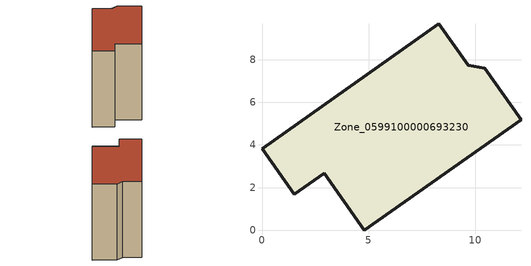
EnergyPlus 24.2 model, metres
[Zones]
Zone_0599100000693230
 floor ground (C_G): 2.91,2.66 1.51,1.68 0,3.83 8.3,9.68 9.67,7.74 10.45,7.6 12.16,5.18 4.79,0 z0
 wall outside (C_F): 1.51,1.68 2.91,2.66 4.79,0 12.16,5.18 10.45,7.6 9.67,7.74 8.3,9.68 0,3.83 1.51,1.68 z0:10.38
 roof outside (C_R): 2.91,2.66 4.79,0 12.16,5.18 10.45,7.6 9.67,7.74 8.3,9.68 0,3.83 1.51,1.68 z10.38
[BUILDING]
Pand.0599100000693230: North Axis=0; Terrain=City; Loads Convergence Tolerance Value=0.04; Temperature Convergence Tolerance Value=0.4; Solar Distribution=FullExterior; Maximum Number of Warmup Days=25; Minimum Number of Warmup Days=1
[Site:Location]
Rotterdam.The.Hague.AP_ZH_NLD Design_Conditions: Latitude=51.96; Longitude=4.45; Time Zone=1; Elevation=-4.5
[SITE:GROUNDTEMPERATURE:BUILDINGSURFACE]
18, 18, 18, 18, 18, 18, 18, 18, 18, 18, 18, 18
[MATERIAL] Thermal Absorptance=0.9; Solar Absorptance=0.7; Visible Absorptance=0.7
Name | Roughness | Thickness | Conductivity | Density | Specific Heat
G.TI.1946 | MediumSmooth | 0.15 | 1 | 540 | 1210
F.TI.1946 | Rough | 0.3 | 0.857143 | 1920 | 840
R.TI.1946 | MediumRough | 0.2 | 0.1 | 1500 | 1000
[CONSTRUCTION]
C_G: G.TI.1946
C_F: F.TI.1946
C_R: R.TI.1946
[ZONE]
Zone_0599100000693230: Type=1; Multiplier=1; Ceiling Height=Autocalculate; Volume=Autocalculate; Floor Area=autocalculate; Part of Total Floor Area=Yes
[ZONEINFILTRATION:DESIGNFLOWRATE]
Infil_Zone_0599100000693230: Zone or ZoneList or Space or SpaceList=Zone_0599100000693230; Schedule=AlwaysOn; Design Flow Rate Calculation Method=Flow/Area; Flow Rate per Floor Area=0.003; Constant Term Coefficient=1; Temperature Term Coefficient=0; Velocity Term Coefficient=0; Velocity Squared Term Coefficient=0
[HVACTEMPLATE:ZONE:IDEALLOADSAIRSYSTEM]
Zone_0599100000693230: Maximum Heating Supply Air Temperature=50; Minimum Cooling Supply Air Temperature=13; Maximum Heating Supply Air Humidity Ratio=0.0156; Minimum Cooling Supply Air Humidity Ratio=0.0077; Heating Limit=NoLimit; Cooling Limit=NoLimit; Dehumidification Control Type=ConstantSensibleHeatRatio; Cooling Sensible Heat Ratio=0.7; Dehumidification Setpoint=60; Humidification Control Type=None; Humidification Setpoint=30; Outdoor Air Method=None; Outdoor Air Flow Rate per Person=0.00944; Outdoor Air Flow Rate per Zone Floor Area=0; Outdoor Air Flow Rate per Zone=0; Demand Controlled Ventilation Type=None; Outdoor Air Economizer Type=NoEconomizer; Heat Recovery Type=None; Sensible Heat Recovery Effectiveness=0.7; Latent Heat Recovery Effectiveness=0.65
[ZONECONTROL:THERMOSTAT]
ThermostatControl_Zone_0599100000693230: Zone or ZoneList=Zone_0599100000693230; Control Type Schedule=DualSetpointControlType; Control 1=Thermostat_Zone_0599100000693230; Temperature Difference Between Cutout And Setpoint=0
[THERMOSTATSETPOINT:DUALSETPOINT]
Thermostat_Zone_0599100000693230: Heating Setpoint Temperature Schedule=HeatingSetpoint_Zone_0599100000693230; Cooling Setpoint Temperature Schedule=CoolingSetpoint_Zone_0599100000693230
[SCHEDULE:COMPACT]
HeatingSetpoint_Zone_0599100000693230: Through: 12/31, For: AllDays, Until: 24:00, 21
CoolingSetpoint_Zone_0599100000693230: Through: 12/31, For: AllDays, Until: 24:00, 24
DualSetpointControlType: Through: 12/31, For: AllDays, Until: 24:00, 4
AlwaysOn: Through: 12/31, For: AllDays, Until: 24:00, 1
